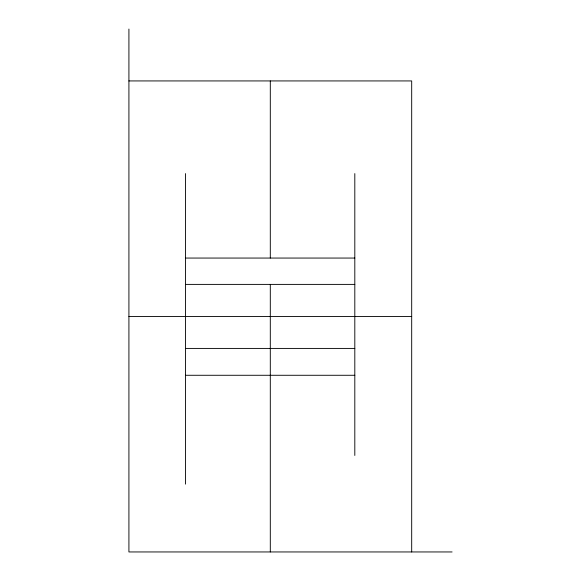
<?xml version="1.0" encoding="UTF-8"?>
<svg xmlns="http://www.w3.org/2000/svg" width="581" height="581" viewBox="0 0 581 581"><rect width="100%" height="100%" fill="white"/><g stroke="black" fill="none" stroke-linecap="round" stroke-linejoin="round"><path stroke-width="0.87" d="M128.917 80.933L411.689 80.933L411.689 551.95M185.55 258.058L354.809 258.058M185.55 284.392L354.809 284.392M128.917 316.442L411.689 316.442M185.55 348.418L354.809 348.418M185.55 375.275L354.809 375.275M452.083 551.95L128.917 551.95L128.917 29.05M354.809 173.596L354.809 455.453M270.303 80.933L270.303 258.058M270.303 284.392L270.303 551.95M185.55 173.596L185.55 484.14"/></g></svg>
